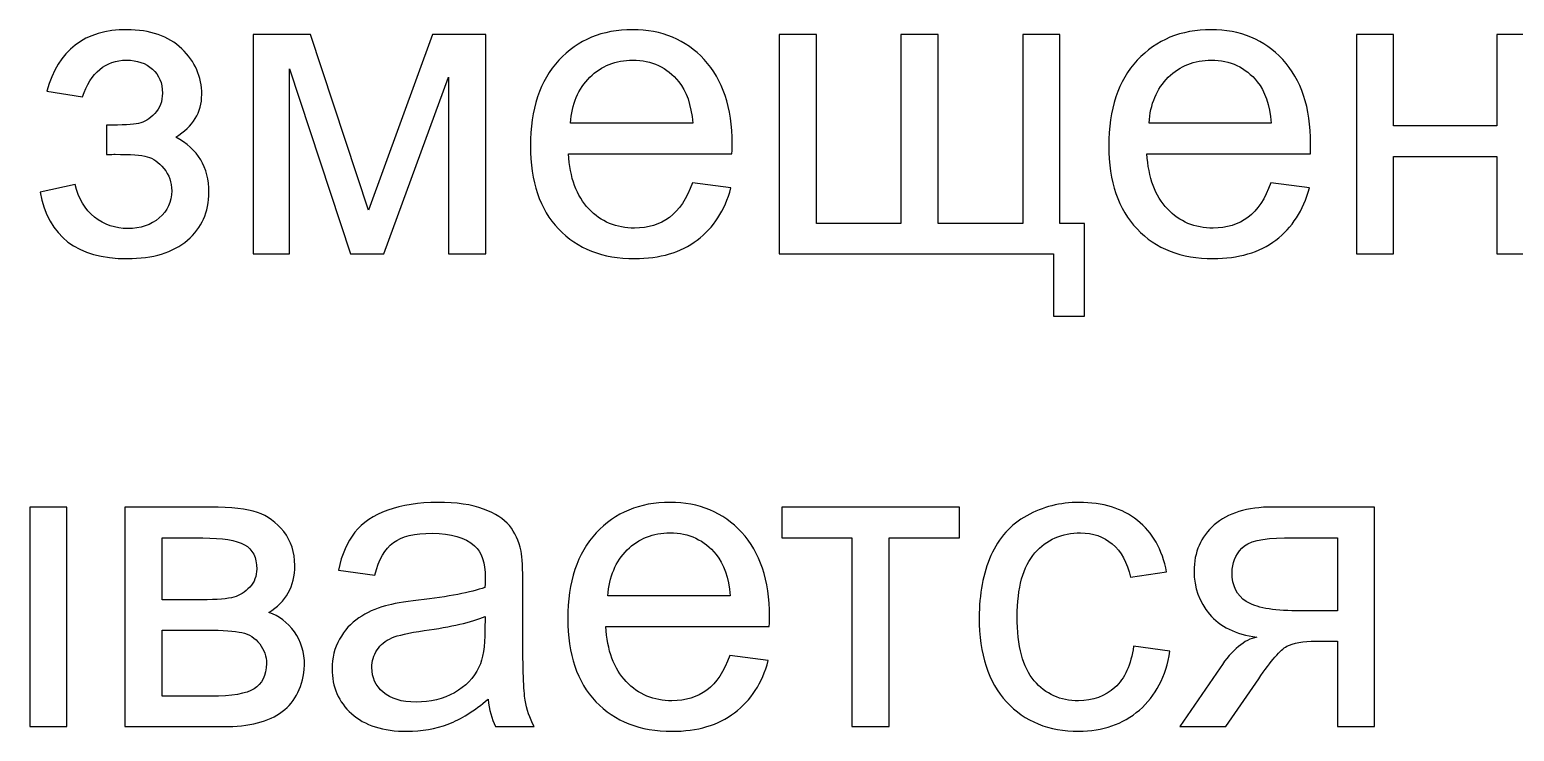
# Model space of a CAD drawing. Header units: centimetres. Extents: x 259 to 610, y 357 to 1252.
# Drawn here: x 346.7 to 359.08, y 1041.1 to 1046.95 of the extents above; entities that cross this region are included whole.
import ezdxf

# ---------------------------------------------------------------- set-up
doc = ezdxf.new("R2010")
doc.units = ezdxf.units.CM
doc.header["$MEASUREMENT"] = 0
doc.layers.add('layer 1', color=7, linetype='Continuous')

msp = doc.modelspace()

# ---------------------------------------------------------------- linework, layer by layer
at = {"layer": 'layer 1', "color": 250}
for points, knots in [([(347.34207, 1045.90462), (347.34207, 1045.90462), (347.34207, 1046.14803), (347.34207, 1046.14803), (347.34207, 1046.14803), (347.47259, 1046.14921), (347.56196, 1046.1545), (347.609, 1046.16332), (347.609, 1046.16332), (347.65663, 1046.17273), (347.7019, 1046.19977), (347.74423, 1046.24563), (347.74423, 1046.24563), (347.78657, 1046.29149), (347.80773, 1046.34853), (347.80773, 1046.41732), (347.80773, 1046.41732), (347.80773, 1046.50022), (347.7801, 1046.56725), (347.72424, 1046.61664), (347.72424, 1046.61664), (347.66839, 1046.66661), (347.59665, 1046.69131), (347.50787, 1046.69131), (347.50787, 1046.69131), (347.33325, 1046.69131), (347.21095, 1046.589), (347.14098, 1046.38439), (347.14098, 1046.38439), (347.14098, 1046.38439), (346.84465, 1046.43378), (346.84465, 1046.43378), (346.84465, 1046.43378), (346.93637, 1046.7748), (347.15862, 1046.94531), (347.51022, 1046.94531), (347.51022, 1046.94531), (347.70543, 1046.94531), (347.8583, 1046.89239), (347.96942, 1046.78597), (347.96942, 1046.78597), (348.08055, 1046.67955), (348.13581, 1046.55255), (348.13581, 1046.40497), (348.13581, 1046.40497), (348.13581, 1046.25622), (348.0635, 1046.13745), (347.91944, 1046.04984), (347.91944, 1046.04984), (348.01175, 1046.00045), (348.08055, 1045.93754), (348.127, 1045.86111), (348.127, 1045.86111), (348.17286, 1045.78467), (348.19579, 1045.69413), (348.19579, 1045.58947), (348.19579, 1045.58947), (348.19579, 1045.42543), (348.13581, 1045.29255), (348.01646, 1045.19024), (348.01646, 1045.19024), (347.89651, 1045.08794), (347.72953, 1045.03678), (347.51434, 1045.03678), (347.51434, 1045.03678), (347.09689, 1045.03678), (346.85465, 1045.2214), (346.78821, 1045.59064), (346.78821, 1045.59064), (346.78821, 1045.59064), (347.08101, 1045.65414), (347.08101, 1045.65414), (347.08101, 1045.65414), (347.10747, 1045.53773), (347.16097, 1045.44718), (347.24211, 1045.38309), (347.24211, 1045.38309), (347.32325, 1045.31901), (347.41556, 1045.28726), (347.52022, 1045.28726), (347.52022, 1045.28726), (347.62488, 1045.28726), (347.71189, 1045.31665), (347.78127, 1045.37604), (347.78127, 1045.37604), (347.85065, 1045.43483), (347.88534, 1045.51009), (347.88534, 1045.60182), (347.88534, 1045.60182), (347.88534, 1045.67296), (347.86359, 1045.7347), (347.82008, 1045.78761), (347.82008, 1045.78761), (347.77657, 1045.84053), (347.73012, 1045.87345), (347.68073, 1045.88639), (347.68073, 1045.88639), (347.63134, 1045.89991), (347.54197, 1045.90638), (347.41262, 1045.90638), (347.41262, 1045.90638), (347.40204, 1045.90638), (347.37852, 1045.90579), (347.34207, 1045.90462)], [0, 0, 0, 0, 0.03703704, 0.03703704, 0.03703704, 0.03703704, 0.07407407, 0.07407407, 0.07407407, 0.07407407, 0.11111111, 0.11111111, 0.11111111, 0.11111111, 0.14814815, 0.14814815, 0.14814815, 0.14814815, 0.18518519, 0.18518519, 0.18518519, 0.18518519, 0.22222222, 0.22222222, 0.22222222, 0.22222222, 0.25925926, 0.25925926, 0.25925926, 0.25925926, 0.2962963, 0.2962963, 0.2962963, 0.2962963, 0.33333333, 0.33333333, 0.33333333, 0.33333333, 0.37037037, 0.37037037, 0.37037037, 0.37037037, 0.40740741, 0.40740741, 0.40740741, 0.40740741, 0.44444444, 0.44444444, 0.44444444, 0.44444444, 0.48148148, 0.48148148, 0.48148148, 0.48148148, 0.51851852, 0.51851852, 0.51851852, 0.51851852, 0.55555556, 0.55555556, 0.55555556, 0.55555556, 0.59259259, 0.59259259, 0.59259259, 0.59259259, 0.62962963, 0.62962963, 0.62962963, 0.62962963, 0.66666667, 0.66666667, 0.66666667, 0.66666667, 0.7037037, 0.7037037, 0.7037037, 0.7037037, 0.74074074, 0.74074074, 0.74074074, 0.74074074, 0.77777778, 0.77777778, 0.77777778, 0.77777778, 0.81481481, 0.81481481, 0.81481481, 0.81481481, 0.85185185, 0.85185185, 0.85185185, 0.85185185, 0.88888889, 0.88888889, 0.88888889, 0.88888889, 0.92592593, 0.92592593, 0.92592593, 0.92592593, 1, 1, 1, 1]), ([(348.56444, 1046.9065), (348.56444, 1046.9065), (349.04186, 1046.9065), (349.04186, 1046.9065), (349.04186, 1046.9065), (349.04186, 1046.9065), (349.52575, 1045.4413), (349.52575, 1045.4413), (349.52575, 1045.4413), (349.52575, 1045.4413), (350.06139, 1046.9065), (350.06139, 1046.9065), (350.06139, 1046.9065), (350.06139, 1046.9065), (350.50471, 1046.9065), (350.50471, 1046.9065), (350.50471, 1046.9065), (350.50471, 1046.9065), (350.50471, 1045.07559), (350.50471, 1045.07559), (350.50471, 1045.07559), (350.50471, 1045.07559), (350.19427, 1045.07559), (350.19427, 1045.07559), (350.19427, 1045.07559), (350.19427, 1045.07559), (350.19427, 1046.54961), (350.19427, 1046.54961), (350.19427, 1046.54961), (350.19427, 1046.54961), (349.65511, 1045.07559), (349.65511, 1045.07559), (349.65511, 1045.07559), (349.65511, 1045.07559), (349.37759, 1045.07559), (349.37759, 1045.07559), (349.37759, 1045.07559), (349.37759, 1045.07559), (348.86782, 1046.62017), (348.86782, 1046.62017), (348.86782, 1046.62017), (348.86782, 1046.62017), (348.86782, 1045.07559), (348.86782, 1045.07559), (348.86782, 1045.07559), (348.86782, 1045.07559), (348.56444, 1045.07559), (348.56444, 1045.07559), (348.56444, 1045.07559), (348.56444, 1045.07559), (348.56444, 1046.9065), (348.56444, 1046.9065)], [0, 0, 0, 0, 0.07142857, 0.07142857, 0.07142857, 0.07142857, 0.14285714, 0.14285714, 0.14285714, 0.14285714, 0.21428571, 0.21428571, 0.21428571, 0.21428571, 0.28571429, 0.28571429, 0.28571429, 0.28571429, 0.35714286, 0.35714286, 0.35714286, 0.35714286, 0.42857143, 0.42857143, 0.42857143, 0.42857143, 0.5, 0.5, 0.5, 0.5, 0.57142857, 0.57142857, 0.57142857, 0.57142857, 0.64285714, 0.64285714, 0.64285714, 0.64285714, 0.71428571, 0.71428571, 0.71428571, 0.71428571, 0.78571429, 0.78571429, 0.78571429, 0.78571429, 0.85714286, 0.85714286, 0.85714286, 0.85714286, 1, 1, 1, 1]), ([(352.22802, 1045.66826), (352.22802, 1045.66826), (352.54905, 1045.62592), (352.54905, 1045.62592), (352.54905, 1045.62592), (352.49907, 1045.43954), (352.40559, 1045.29431), (352.26918, 1045.19142), (352.26918, 1045.19142), (352.13277, 1045.08853), (351.95874, 1045.03678), (351.74648, 1045.03678), (351.74648, 1045.03678), (351.47955, 1045.03678), (351.26788, 1045.1191), (351.11148, 1045.28373), (351.11148, 1045.28373), (350.95509, 1045.44777), (350.87689, 1045.67884), (350.87689, 1045.97576), (350.87689, 1045.97576), (350.87689, 1046.28268), (350.95567, 1046.52139), (351.11384, 1046.69072), (351.11384, 1046.69072), (351.272, 1046.86064), (351.4772, 1046.94531), (351.72943, 1046.94531), (351.72943, 1046.94531), (351.97344, 1046.94531), (352.17275, 1046.86241), (352.32739, 1046.69601), (352.32739, 1046.69601), (352.48202, 1046.52962), (352.55963, 1046.29561), (352.55963, 1045.99399), (352.55963, 1045.99399), (352.55963, 1045.97576), (352.55905, 1045.94813), (352.55787, 1045.91167), (352.55787, 1045.91167), (352.55787, 1045.91167), (351.19439, 1045.91167), (351.19439, 1045.91167), (351.19439, 1045.91167), (351.20615, 1045.71118), (351.26259, 1045.55713), (351.3649, 1045.45071), (351.3649, 1045.45071), (351.46661, 1045.34429), (351.5942, 1045.29078), (351.74648, 1045.29078), (351.74648, 1045.29078), (351.85996, 1045.29078), (351.95697, 1045.32077), (352.03694, 1045.38074), (352.03694, 1045.38074), (352.11749, 1045.44071), (352.18099, 1045.53655), (352.22802, 1045.66826)], [0, 0, 0, 0, 0.0625, 0.0625, 0.0625, 0.0625, 0.125, 0.125, 0.125, 0.125, 0.1875, 0.1875, 0.1875, 0.1875, 0.25, 0.25, 0.25, 0.25, 0.3125, 0.3125, 0.3125, 0.3125, 0.375, 0.375, 0.375, 0.375, 0.4375, 0.4375, 0.4375, 0.4375, 0.5, 0.5, 0.5, 0.5, 0.5625, 0.5625, 0.5625, 0.5625, 0.625, 0.625, 0.625, 0.625, 0.6875, 0.6875, 0.6875, 0.6875, 0.75, 0.75, 0.75, 0.75, 0.8125, 0.8125, 0.8125, 0.8125, 0.875, 0.875, 0.875, 0.875, 1, 1, 1, 1]), ([(352.95181, 1046.9065), (352.95181, 1046.9065), (353.26225, 1046.9065), (353.26225, 1046.9065), (353.26225, 1046.9065), (353.26225, 1046.9065), (353.26225, 1045.32959), (353.26225, 1045.32959), (353.26225, 1045.32959), (353.26225, 1045.32959), (353.9678, 1045.32959), (353.9678, 1045.32959), (353.9678, 1045.32959), (353.9678, 1045.32959), (353.9678, 1046.9065), (353.9678, 1046.9065), (353.9678, 1046.9065), (353.9678, 1046.9065), (354.27825, 1046.9065), (354.27825, 1046.9065), (354.27825, 1046.9065), (354.27825, 1046.9065), (354.27825, 1045.32959), (354.27825, 1045.32959), (354.27825, 1045.32959), (354.27825, 1045.32959), (354.9838, 1045.32959), (354.9838, 1045.32959), (354.9838, 1045.32959), (354.9838, 1045.32959), (354.9838, 1046.9065), (354.9838, 1046.9065), (354.9838, 1046.9065), (354.9838, 1046.9065), (355.29425, 1046.9065), (355.29425, 1046.9065), (355.29425, 1046.9065), (355.29425, 1046.9065), (355.29425, 1045.32959), (355.29425, 1045.32959), (355.29425, 1045.32959), (355.29425, 1045.32959), (355.49886, 1045.32959), (355.49886, 1045.32959), (355.49886, 1045.32959), (355.49886, 1045.32959), (355.49886, 1044.55701), (355.49886, 1044.55701), (355.49886, 1044.55701), (355.49886, 1044.55701), (355.24133, 1044.55701), (355.24133, 1044.55701), (355.24133, 1044.55701), (355.24133, 1044.55701), (355.24133, 1045.07559), (355.24133, 1045.07559), (355.24133, 1045.07559), (355.24133, 1045.07559), (352.95181, 1045.07559), (352.95181, 1045.07559), (352.95181, 1045.07559), (352.95181, 1045.07559), (352.95181, 1046.9065), (352.95181, 1046.9065)], [0, 0, 0, 0, 0.05882353, 0.05882353, 0.05882353, 0.05882353, 0.11764706, 0.11764706, 0.11764706, 0.11764706, 0.17647059, 0.17647059, 0.17647059, 0.17647059, 0.23529412, 0.23529412, 0.23529412, 0.23529412, 0.29411765, 0.29411765, 0.29411765, 0.29411765, 0.35294118, 0.35294118, 0.35294118, 0.35294118, 0.41176471, 0.41176471, 0.41176471, 0.41176471, 0.47058824, 0.47058824, 0.47058824, 0.47058824, 0.52941176, 0.52941176, 0.52941176, 0.52941176, 0.58823529, 0.58823529, 0.58823529, 0.58823529, 0.64705882, 0.64705882, 0.64705882, 0.64705882, 0.70588235, 0.70588235, 0.70588235, 0.70588235, 0.76470588, 0.76470588, 0.76470588, 0.76470588, 0.82352941, 0.82352941, 0.82352941, 0.82352941, 0.88235294, 0.88235294, 0.88235294, 0.88235294, 1, 1, 1, 1]), ([(357.05343, 1045.66826), (357.05343, 1045.66826), (357.37446, 1045.62592), (357.37446, 1045.62592), (357.37446, 1045.62592), (357.32448, 1045.43954), (357.231, 1045.29431), (357.09459, 1045.19142), (357.09459, 1045.19142), (356.95818, 1045.08853), (356.78415, 1045.03678), (356.57189, 1045.03678), (356.57189, 1045.03678), (356.30496, 1045.03678), (356.09329, 1045.1191), (355.93689, 1045.28373), (355.93689, 1045.28373), (355.7805, 1045.44777), (355.7023, 1045.67884), (355.7023, 1045.97576), (355.7023, 1045.97576), (355.7023, 1046.28268), (355.78108, 1046.52139), (355.93925, 1046.69072), (355.93925, 1046.69072), (356.09741, 1046.86064), (356.30261, 1046.94531), (356.55484, 1046.94531), (356.55484, 1046.94531), (356.79885, 1046.94531), (356.99816, 1046.86241), (357.1528, 1046.69601), (357.1528, 1046.69601), (357.30743, 1046.52962), (357.38504, 1046.29561), (357.38504, 1045.99399), (357.38504, 1045.99399), (357.38504, 1045.97576), (357.38446, 1045.94813), (357.38328, 1045.91167), (357.38328, 1045.91167), (357.38328, 1045.91167), (356.0198, 1045.91167), (356.0198, 1045.91167), (356.0198, 1045.91167), (356.03156, 1045.71118), (356.088, 1045.55713), (356.19031, 1045.45071), (356.19031, 1045.45071), (356.29202, 1045.34429), (356.41961, 1045.29078), (356.57189, 1045.29078), (356.57189, 1045.29078), (356.68537, 1045.29078), (356.78238, 1045.32077), (356.86235, 1045.38074), (356.86235, 1045.38074), (356.9429, 1045.44071), (357.0064, 1045.53655), (357.05343, 1045.66826)], [0, 0, 0, 0, 0.0625, 0.0625, 0.0625, 0.0625, 0.125, 0.125, 0.125, 0.125, 0.1875, 0.1875, 0.1875, 0.1875, 0.25, 0.25, 0.25, 0.25, 0.3125, 0.3125, 0.3125, 0.3125, 0.375, 0.375, 0.375, 0.375, 0.4375, 0.4375, 0.4375, 0.4375, 0.5, 0.5, 0.5, 0.5, 0.5625, 0.5625, 0.5625, 0.5625, 0.625, 0.625, 0.625, 0.625, 0.6875, 0.6875, 0.6875, 0.6875, 0.75, 0.75, 0.75, 0.75, 0.8125, 0.8125, 0.8125, 0.8125, 0.875, 0.875, 0.875, 0.875, 1, 1, 1, 1]), ([(357.76663, 1046.9065), (357.76663, 1046.9065), (358.07708, 1046.9065), (358.07708, 1046.9065), (358.07708, 1046.9065), (358.07708, 1046.9065), (358.07708, 1046.1445), (358.07708, 1046.1445), (358.07708, 1046.1445), (358.07708, 1046.1445), (358.93785, 1046.1445), (358.93785, 1046.1445), (358.93785, 1046.1445), (358.93785, 1046.1445), (358.93785, 1046.9065), (358.93785, 1046.9065), (358.93785, 1046.9065), (358.93785, 1046.9065), (359.2483, 1046.9065), (359.2483, 1046.9065), (359.2483, 1046.9065), (359.2483, 1046.9065), (359.2483, 1045.07559), (359.2483, 1045.07559), (359.2483, 1045.07559), (359.2483, 1045.07559), (358.93785, 1045.07559), (358.93785, 1045.07559), (358.93785, 1045.07559), (358.93785, 1045.07559), (358.93785, 1045.88698), (358.93785, 1045.88698), (358.93785, 1045.88698), (358.93785, 1045.88698), (358.07708, 1045.88698), (358.07708, 1045.88698), (358.07708, 1045.88698), (358.07708, 1045.88698), (358.07708, 1045.07559), (358.07708, 1045.07559), (358.07708, 1045.07559), (358.07708, 1045.07559), (357.76663, 1045.07559), (357.76663, 1045.07559), (357.76663, 1045.07559), (357.76663, 1045.07559), (357.76663, 1046.9065), (357.76663, 1046.9065)], [0, 0, 0, 0, 0.07692308, 0.07692308, 0.07692308, 0.07692308, 0.15384615, 0.15384615, 0.15384615, 0.15384615, 0.23076923, 0.23076923, 0.23076923, 0.23076923, 0.30769231, 0.30769231, 0.30769231, 0.30769231, 0.38461538, 0.38461538, 0.38461538, 0.38461538, 0.46153846, 0.46153846, 0.46153846, 0.46153846, 0.53846154, 0.53846154, 0.53846154, 0.53846154, 0.61538462, 0.61538462, 0.61538462, 0.61538462, 0.69230769, 0.69230769, 0.69230769, 0.69230769, 0.76923077, 0.76923077, 0.76923077, 0.76923077, 0.84615385, 0.84615385, 0.84615385, 0.84615385, 1, 1, 1, 1]), ([(351.21203, 1046.16567), (351.21203, 1046.16567), (352.23155, 1046.16567), (352.23155, 1046.16567), (352.23155, 1046.16567), (352.21803, 1046.31972), (352.17863, 1046.43496), (352.11455, 1046.51198), (352.11455, 1046.51198), (352.01636, 1046.63134), (351.88818, 1046.69131), (351.7312, 1046.69131), (351.7312, 1046.69131), (351.58891, 1046.69131), (351.46955, 1046.64368), (351.37254, 1046.54843), (351.37254, 1046.54843), (351.27611, 1046.45318), (351.22261, 1046.3256), (351.21203, 1046.16567)], [0, 0, 0, 0, 0.16666667, 0.16666667, 0.16666667, 0.16666667, 0.33333333, 0.33333333, 0.33333333, 0.33333333, 0.5, 0.5, 0.5, 0.5, 0.66666667, 0.66666667, 0.66666667, 0.66666667, 1, 1, 1, 1]), ([(356.03744, 1046.16567), (356.03744, 1046.16567), (357.05696, 1046.16567), (357.05696, 1046.16567), (357.05696, 1046.16567), (357.04344, 1046.31972), (357.00404, 1046.43496), (356.93996, 1046.51198), (356.93996, 1046.51198), (356.84177, 1046.63134), (356.71359, 1046.69131), (356.55661, 1046.69131), (356.55661, 1046.69131), (356.41432, 1046.69131), (356.29496, 1046.64368), (356.19795, 1046.54843), (356.19795, 1046.54843), (356.10152, 1046.45318), (356.04802, 1046.3256), (356.03744, 1046.16567)], [0, 0, 0, 0, 0.16666667, 0.16666667, 0.16666667, 0.16666667, 0.33333333, 0.33333333, 0.33333333, 0.33333333, 0.5, 0.5, 0.5, 0.5, 0.66666667, 0.66666667, 0.66666667, 0.66666667, 1, 1, 1, 1]), ([(346.70059, 1042.96539), (346.70059, 1042.96539), (347.01103, 1042.96539), (347.01103, 1042.96539), (347.01103, 1042.96539), (347.01103, 1042.96539), (347.01103, 1041.13448), (347.01103, 1041.13448), (347.01103, 1041.13448), (347.01103, 1041.13448), (346.70059, 1041.13448), (346.70059, 1041.13448), (346.70059, 1041.13448), (346.70059, 1041.13448), (346.70059, 1042.96539), (346.70059, 1042.96539)], [0, 0, 0, 0, 0.2, 0.2, 0.2, 0.2, 0.4, 0.4, 0.4, 0.4, 0.6, 0.6, 0.6, 0.6, 1, 1, 1, 1]), ([(347.49375, 1042.96539), (347.49375, 1042.96539), (348.20813, 1042.96539), (348.20813, 1042.96539), (348.20813, 1042.96539), (348.38334, 1042.96539), (348.51387, 1042.95069), (348.59971, 1042.9213), (348.59971, 1042.9213), (348.68496, 1042.8919), (348.75846, 1042.83839), (348.81961, 1042.76019), (348.81961, 1042.76019), (348.88134, 1042.68141), (348.91192, 1042.58792), (348.91192, 1042.47856), (348.91192, 1042.47856), (348.91192, 1042.39095), (348.89369, 1042.31452), (348.85782, 1042.24984), (348.85782, 1042.24984), (348.82137, 1042.18458), (348.76728, 1042.1299), (348.69437, 1042.08639), (348.69437, 1042.08639), (348.78021, 1042.05758), (348.85136, 1042.00408), (348.90839, 1041.92529), (348.90839, 1041.92529), (348.96483, 1041.84709), (348.99306, 1041.7536), (348.99306, 1041.64601), (348.99306, 1041.64601), (348.98188, 1041.47256), (348.91956, 1041.34379), (348.80726, 1041.2603), (348.80726, 1041.2603), (348.69496, 1041.17623), (348.53151, 1041.13448), (348.31749, 1041.13448), (348.31749, 1041.13448), (348.31749, 1041.13448), (347.49375, 1041.13448), (347.49375, 1041.13448), (347.49375, 1041.13448), (347.49375, 1041.13448), (347.49375, 1042.96539), (347.49375, 1042.96539)], [0, 0, 0, 0, 0.07692308, 0.07692308, 0.07692308, 0.07692308, 0.15384615, 0.15384615, 0.15384615, 0.15384615, 0.23076923, 0.23076923, 0.23076923, 0.23076923, 0.30769231, 0.30769231, 0.30769231, 0.30769231, 0.38461538, 0.38461538, 0.38461538, 0.38461538, 0.46153846, 0.46153846, 0.46153846, 0.46153846, 0.53846154, 0.53846154, 0.53846154, 0.53846154, 0.61538462, 0.61538462, 0.61538462, 0.61538462, 0.69230769, 0.69230769, 0.69230769, 0.69230769, 0.76923077, 0.76923077, 0.76923077, 0.76923077, 0.84615385, 0.84615385, 0.84615385, 0.84615385, 1, 1, 1, 1]), ([(350.5247, 1041.36379), (350.40946, 1041.2656), (350.29833, 1041.1968), (350.19191, 1041.15623), (350.19191, 1041.15623), (350.08549, 1041.11567), (349.97142, 1041.09567), (349.84913, 1041.09567), (349.84913, 1041.09567), (349.64805, 1041.09567), (349.49341, 1041.14448), (349.38523, 1041.24266), (349.38523, 1041.24266), (349.27704, 1041.34027), (349.22295, 1041.4655), (349.22295, 1041.61778), (349.22295, 1041.61778), (349.22295, 1041.70715), (349.24353, 1041.78888), (349.2841, 1041.86296), (349.2841, 1041.86296), (349.32526, 1041.93705), (349.37876, 1041.99584), (349.44461, 1042.04053), (349.44461, 1042.04053), (349.51105, 1042.08521), (349.58513, 1042.11932), (349.66804, 1042.14225), (349.66804, 1042.14225), (349.72918, 1042.15812), (349.82149, 1042.17341), (349.94438, 1042.1887), (349.94438, 1042.1887), (350.19485, 1042.21809), (350.38006, 1042.25396), (350.49824, 1042.29512), (350.49824, 1042.29512), (350.49941, 1042.33745), (350.5, 1042.3645), (350.5, 1042.37567), (350.5, 1042.37567), (350.5, 1042.50149), (350.4706, 1042.59027), (350.41181, 1042.64201), (350.41181, 1042.64201), (350.33243, 1042.71198), (350.21425, 1042.74667), (350.05786, 1042.74667), (350.05786, 1042.74667), (349.91145, 1042.74667), (349.80327, 1042.7208), (349.73389, 1042.66965), (349.73389, 1042.66965), (349.66392, 1042.6185), (349.61277, 1042.52795), (349.57925, 1042.39742), (349.57925, 1042.39742), (349.57925, 1042.39742), (349.27587, 1042.43975), (349.27587, 1042.43975), (349.27587, 1042.43975), (349.3035, 1042.56969), (349.34877, 1042.67494), (349.41227, 1042.7549), (349.41227, 1042.7549), (349.47577, 1042.83487), (349.5675, 1042.89601), (349.68744, 1042.93952), (349.68744, 1042.93952), (349.8068, 1042.98244), (349.94614, 1043.0042), (350.10372, 1043.0042), (350.10372, 1043.0042), (350.26011, 1043.0042), (350.3877, 1042.98597), (350.48589, 1042.94893), (350.48589, 1042.94893), (350.58349, 1042.91189), (350.65581, 1042.86603), (350.70167, 1042.81017), (350.70167, 1042.81017), (350.74753, 1042.75431), (350.77987, 1042.68376), (350.79869, 1042.5985), (350.79869, 1042.5985), (350.80868, 1042.54559), (350.81397, 1042.45034), (350.81397, 1042.31334), (350.81397, 1042.31334), (350.81397, 1042.31334), (350.81397, 1041.90177), (350.81397, 1041.90177), (350.81397, 1041.90177), (350.81397, 1041.61426), (350.82044, 1041.43258), (350.83338, 1041.35555), (350.83338, 1041.35555), (350.84572, 1041.27853), (350.87159, 1041.20504), (350.90922, 1041.13448), (350.90922, 1041.13448), (350.90922, 1041.13448), (350.58467, 1041.13448), (350.58467, 1041.13448), (350.58467, 1041.13448), (350.55351, 1041.19974), (350.53352, 1041.27618), (350.5247, 1041.36379)], [0, 0, 0, 0, 0.03571429, 0.03571429, 0.03571429, 0.03571429, 0.07142857, 0.07142857, 0.07142857, 0.07142857, 0.10714286, 0.10714286, 0.10714286, 0.10714286, 0.14285714, 0.14285714, 0.14285714, 0.14285714, 0.17857143, 0.17857143, 0.17857143, 0.17857143, 0.21428571, 0.21428571, 0.21428571, 0.21428571, 0.25, 0.25, 0.25, 0.25, 0.28571429, 0.28571429, 0.28571429, 0.28571429, 0.32142857, 0.32142857, 0.32142857, 0.32142857, 0.35714286, 0.35714286, 0.35714286, 0.35714286, 0.39285714, 0.39285714, 0.39285714, 0.39285714, 0.42857143, 0.42857143, 0.42857143, 0.42857143, 0.46428571, 0.46428571, 0.46428571, 0.46428571, 0.5, 0.5, 0.5, 0.5, 0.53571429, 0.53571429, 0.53571429, 0.53571429, 0.57142857, 0.57142857, 0.57142857, 0.57142857, 0.60714286, 0.60714286, 0.60714286, 0.60714286, 0.64285714, 0.64285714, 0.64285714, 0.64285714, 0.67857143, 0.67857143, 0.67857143, 0.67857143, 0.71428571, 0.71428571, 0.71428571, 0.71428571, 0.75, 0.75, 0.75, 0.75, 0.78571429, 0.78571429, 0.78571429, 0.78571429, 0.82142857, 0.82142857, 0.82142857, 0.82142857, 0.85714286, 0.85714286, 0.85714286, 0.85714286, 0.89285714, 0.89285714, 0.89285714, 0.89285714, 0.92857143, 0.92857143, 0.92857143, 0.92857143, 1, 1, 1, 1]), ([(352.53964, 1041.72715), (352.53964, 1041.72715), (352.86067, 1041.68481), (352.86067, 1041.68481), (352.86067, 1041.68481), (352.81069, 1041.49843), (352.71721, 1041.3532), (352.5808, 1041.25031), (352.5808, 1041.25031), (352.44439, 1041.14742), (352.27036, 1041.09567), (352.0581, 1041.09567), (352.0581, 1041.09567), (351.79117, 1041.09567), (351.5795, 1041.17799), (351.4231, 1041.34262), (351.4231, 1041.34262), (351.26671, 1041.50666), (351.18851, 1041.73773), (351.18851, 1042.03465), (351.18851, 1042.03465), (351.18851, 1042.34157), (351.26729, 1042.58028), (351.42546, 1042.74961), (351.42546, 1042.74961), (351.58362, 1042.91953), (351.78882, 1043.0042), (352.04105, 1043.0042), (352.04105, 1043.0042), (352.28506, 1043.0042), (352.48437, 1042.9213), (352.63901, 1042.7549), (352.63901, 1042.7549), (352.79364, 1042.58851), (352.87125, 1042.3545), (352.87125, 1042.05288), (352.87125, 1042.05288), (352.87125, 1042.03465), (352.87067, 1042.00702), (352.86949, 1041.97056), (352.86949, 1041.97056), (352.86949, 1041.97056), (351.50601, 1041.97056), (351.50601, 1041.97056), (351.50601, 1041.97056), (351.51777, 1041.77007), (351.57421, 1041.61602), (351.67652, 1041.5096), (351.67652, 1041.5096), (351.77823, 1041.40318), (351.90582, 1041.34967), (352.0581, 1041.34967), (352.0581, 1041.34967), (352.17158, 1041.34967), (352.26859, 1041.37966), (352.34856, 1041.43963), (352.34856, 1041.43963), (352.42911, 1041.4996), (352.49261, 1041.59544), (352.53964, 1041.72715)], [0, 0, 0, 0, 0.0625, 0.0625, 0.0625, 0.0625, 0.125, 0.125, 0.125, 0.125, 0.1875, 0.1875, 0.1875, 0.1875, 0.25, 0.25, 0.25, 0.25, 0.3125, 0.3125, 0.3125, 0.3125, 0.375, 0.375, 0.375, 0.375, 0.4375, 0.4375, 0.4375, 0.4375, 0.5, 0.5, 0.5, 0.5, 0.5625, 0.5625, 0.5625, 0.5625, 0.625, 0.625, 0.625, 0.625, 0.6875, 0.6875, 0.6875, 0.6875, 0.75, 0.75, 0.75, 0.75, 0.8125, 0.8125, 0.8125, 0.8125, 0.875, 0.875, 0.875, 0.875, 1, 1, 1, 1]), ([(352.97357, 1042.96539), (352.97357, 1042.96539), (354.45523, 1042.96539), (354.45523, 1042.96539), (354.45523, 1042.96539), (354.45523, 1042.96539), (354.45523, 1042.70787), (354.45523, 1042.70787), (354.45523, 1042.70787), (354.45523, 1042.70787), (353.86962, 1042.70787), (353.86962, 1042.70787), (353.86962, 1042.70787), (353.86962, 1042.70787), (353.86962, 1041.13448), (353.86962, 1041.13448), (353.86962, 1041.13448), (353.86962, 1041.13448), (353.55918, 1041.13448), (353.55918, 1041.13448), (353.55918, 1041.13448), (353.55918, 1041.13448), (353.55918, 1042.70787), (353.55918, 1042.70787), (353.55918, 1042.70787), (353.55918, 1042.70787), (352.97357, 1042.70787), (352.97357, 1042.70787), (352.97357, 1042.70787), (352.97357, 1042.70787), (352.97357, 1042.96539), (352.97357, 1042.96539)], [0, 0, 0, 0, 0.11111111, 0.11111111, 0.11111111, 0.11111111, 0.22222222, 0.22222222, 0.22222222, 0.22222222, 0.33333333, 0.33333333, 0.33333333, 0.33333333, 0.44444444, 0.44444444, 0.44444444, 0.44444444, 0.55555556, 0.55555556, 0.55555556, 0.55555556, 0.66666667, 0.66666667, 0.66666667, 0.66666667, 0.77777778, 0.77777778, 0.77777778, 0.77777778, 1, 1, 1, 1]), ([(355.90809, 1041.80476), (355.90809, 1041.80476), (356.21148, 1041.76242), (356.21148, 1041.76242), (356.21148, 1041.76242), (356.17796, 1041.5537), (356.09329, 1041.39083), (355.9563, 1041.27265), (355.9563, 1041.27265), (355.8193, 1041.15447), (355.65056, 1041.09567), (355.45124, 1041.09567), (355.45124, 1041.09567), (355.20136, 1041.09567), (355.00027, 1041.1774), (354.84858, 1041.34085), (354.84858, 1041.34085), (354.6963, 1041.50431), (354.62045, 1041.73832), (354.62045, 1042.04288), (354.62045, 1042.04288), (354.62045, 1042.24044), (354.65338, 1042.41271), (354.71864, 1042.56087), (354.71864, 1042.56087), (354.7839, 1042.70845), (354.88327, 1042.81958), (355.01732, 1042.89307), (355.01732, 1042.89307), (355.15079, 1042.96716), (355.29602, 1043.0042), (355.45359, 1043.0042), (355.45359, 1043.0042), (355.65174, 1043.0042), (355.8146, 1042.95422), (355.94042, 1042.85368), (355.94042, 1042.85368), (356.06684, 1042.75314), (356.14798, 1042.61026), (356.18325, 1042.42564), (356.18325, 1042.42564), (356.18325, 1042.42564), (355.88339, 1042.37978), (355.88339, 1042.37978), (355.88339, 1042.37978), (355.85458, 1042.50267), (355.80402, 1042.59498), (355.73052, 1042.6573), (355.73052, 1042.6573), (355.65762, 1042.71904), (355.56942, 1042.7502), (355.46594, 1042.7502), (355.46594, 1042.7502), (355.30954, 1042.7502), (355.18254, 1042.69434), (355.08435, 1042.58263), (355.08435, 1042.58263), (354.98675, 1042.47033), (354.93795, 1042.29394), (354.93795, 1042.0517), (354.93795, 1042.0517), (354.93795, 1041.80593), (354.98499, 1041.62778), (355.07906, 1041.51666), (355.07906, 1041.51666), (355.17372, 1041.40553), (355.29661, 1041.34967), (355.44771, 1041.34967), (355.44771, 1041.34967), (355.57001, 1041.34967), (355.67173, 1041.38672), (355.75286, 1041.46139), (355.75286, 1041.46139), (355.83459, 1041.53547), (355.88633, 1041.65012), (355.90809, 1041.80476)], [0, 0, 0, 0, 0.05, 0.05, 0.05, 0.05, 0.1, 0.1, 0.1, 0.1, 0.15, 0.15, 0.15, 0.15, 0.2, 0.2, 0.2, 0.2, 0.25, 0.25, 0.25, 0.25, 0.3, 0.3, 0.3, 0.3, 0.35, 0.35, 0.35, 0.35, 0.4, 0.4, 0.4, 0.4, 0.45, 0.45, 0.45, 0.45, 0.5, 0.5, 0.5, 0.5, 0.55, 0.55, 0.55, 0.55, 0.6, 0.6, 0.6, 0.6, 0.65, 0.65, 0.65, 0.65, 0.7, 0.7, 0.7, 0.7, 0.75, 0.75, 0.75, 0.75, 0.8, 0.8, 0.8, 0.8, 0.85, 0.85, 0.85, 0.85, 0.9, 0.9, 0.9, 0.9, 1, 1, 1, 1]), ([(357.91891, 1042.96539), (357.91891, 1042.96539), (357.91891, 1041.13448), (357.91891, 1041.13448), (357.91891, 1041.13448), (357.91891, 1041.13448), (357.60847, 1041.13448), (357.60847, 1041.13448), (357.60847, 1041.13448), (357.60847, 1041.13448), (357.60847, 1041.84709), (357.60847, 1041.84709), (357.60847, 1041.84709), (357.60847, 1041.84709), (357.42973, 1041.84709), (357.42973, 1041.84709), (357.42973, 1041.84709), (357.32095, 1041.84709), (357.23982, 1041.83298), (357.18631, 1041.80417), (357.18631, 1041.80417), (357.13281, 1041.77536), (357.05461, 1041.6854), (356.95171, 1041.53312), (356.95171, 1041.53312), (356.95171, 1041.53312), (356.6789, 1041.13448), (356.6789, 1041.13448), (356.6789, 1041.13448), (356.6789, 1041.13448), (356.29437, 1041.13448), (356.29437, 1041.13448), (356.29437, 1041.13448), (356.29437, 1041.13448), (356.62951, 1041.62602), (356.62951, 1041.62602), (356.62951, 1041.62602), (356.73182, 1041.77653), (356.83412, 1041.8612), (356.93584, 1041.8806), (356.93584, 1041.8806), (356.75886, 1041.90471), (356.62716, 1041.9688), (356.54132, 1042.07228), (356.54132, 1042.07228), (356.45547, 1042.17576), (356.41255, 1042.29512), (356.41255, 1042.42976), (356.41255, 1042.42976), (356.41255, 1042.5891), (356.46841, 1042.71786), (356.58071, 1042.81664), (356.58071, 1042.81664), (356.69301, 1042.916), (356.85588, 1042.96539), (357.06872, 1042.96539), (357.06872, 1042.96539), (357.06872, 1042.96539), (357.91891, 1042.96539), (357.91891, 1042.96539)], [0, 0, 0, 0, 0.0625, 0.0625, 0.0625, 0.0625, 0.125, 0.125, 0.125, 0.125, 0.1875, 0.1875, 0.1875, 0.1875, 0.25, 0.25, 0.25, 0.25, 0.3125, 0.3125, 0.3125, 0.3125, 0.375, 0.375, 0.375, 0.375, 0.4375, 0.4375, 0.4375, 0.4375, 0.5, 0.5, 0.5, 0.5, 0.5625, 0.5625, 0.5625, 0.5625, 0.625, 0.625, 0.625, 0.625, 0.6875, 0.6875, 0.6875, 0.6875, 0.75, 0.75, 0.75, 0.75, 0.8125, 0.8125, 0.8125, 0.8125, 0.875, 0.875, 0.875, 0.875, 1, 1, 1, 1]), ([(347.8042, 1042.19281), (347.8042, 1042.19281), (348.13346, 1042.19281), (348.13346, 1042.19281), (348.13346, 1042.19281), (348.26457, 1042.19281), (348.35512, 1042.19987), (348.40392, 1042.21339), (348.40392, 1042.21339), (348.45331, 1042.2275), (348.4974, 1042.25513), (348.53621, 1042.29747), (348.53621, 1042.29747), (348.57501, 1042.33921), (348.59442, 1042.38978), (348.59442, 1042.44857), (348.59442, 1042.44857), (348.59442, 1042.54559), (348.56032, 1042.61262), (348.4927, 1042.65083), (348.4927, 1042.65083), (348.4245, 1042.68905), (348.30808, 1042.70787), (348.14345, 1042.70787), (348.14345, 1042.70787), (348.14345, 1042.70787), (347.8042, 1042.70787), (347.8042, 1042.70787), (347.8042, 1042.70787), (347.8042, 1042.70787), (347.8042, 1042.19281), (347.8042, 1042.19281)], [0, 0, 0, 0, 0.11111111, 0.11111111, 0.11111111, 0.11111111, 0.22222222, 0.22222222, 0.22222222, 0.22222222, 0.33333333, 0.33333333, 0.33333333, 0.33333333, 0.44444444, 0.44444444, 0.44444444, 0.44444444, 0.55555556, 0.55555556, 0.55555556, 0.55555556, 0.66666667, 0.66666667, 0.66666667, 0.66666667, 0.77777778, 0.77777778, 0.77777778, 0.77777778, 1, 1, 1, 1]), ([(351.52365, 1042.22456), (351.52365, 1042.22456), (352.54317, 1042.22456), (352.54317, 1042.22456), (352.54317, 1042.22456), (352.52965, 1042.37861), (352.49025, 1042.49385), (352.42617, 1042.57087), (352.42617, 1042.57087), (352.32798, 1042.69023), (352.1998, 1042.7502), (352.04282, 1042.7502), (352.04282, 1042.7502), (351.90053, 1042.7502), (351.78117, 1042.70257), (351.68416, 1042.60732), (351.68416, 1042.60732), (351.58773, 1042.51207), (351.53423, 1042.38449), (351.52365, 1042.22456)], [0, 0, 0, 0, 0.16666667, 0.16666667, 0.16666667, 0.16666667, 0.33333333, 0.33333333, 0.33333333, 0.33333333, 0.5, 0.5, 0.5, 0.5, 0.66666667, 0.66666667, 0.66666667, 0.66666667, 1, 1, 1, 1]), ([(357.60847, 1042.70787), (357.60847, 1042.70787), (357.1675, 1042.70787), (357.1675, 1042.70787), (357.1675, 1042.70787), (356.98288, 1042.70787), (356.86352, 1042.67906), (356.81002, 1042.62144), (356.81002, 1042.62144), (356.75651, 1042.56381), (356.73005, 1042.4962), (356.73005, 1042.41918), (356.73005, 1042.41918), (356.73005, 1042.30982), (356.76945, 1042.22926), (356.84823, 1042.17811), (356.84823, 1042.17811), (356.92643, 1042.12696), (357.06578, 1042.10109), (357.26569, 1042.10109), (357.26569, 1042.10109), (357.26569, 1042.10109), (357.60847, 1042.10109), (357.60847, 1042.10109), (357.60847, 1042.10109), (357.60847, 1042.10109), (357.60847, 1042.70787), (357.60847, 1042.70787)], [0, 0, 0, 0, 0.125, 0.125, 0.125, 0.125, 0.25, 0.25, 0.25, 0.25, 0.375, 0.375, 0.375, 0.375, 0.5, 0.5, 0.5, 0.5, 0.625, 0.625, 0.625, 0.625, 0.75, 0.75, 0.75, 0.75, 1, 1, 1, 1]), ([(347.8042, 1041.38848), (347.8042, 1041.38848), (348.21165, 1041.38848), (348.21165, 1041.38848), (348.21165, 1041.38848), (348.38687, 1041.38848), (348.5074, 1041.40906), (348.57266, 1041.44963), (348.57266, 1041.44963), (348.63793, 1041.49078), (348.67203, 1041.56075), (348.67556, 1041.66129), (348.67556, 1041.66129), (348.67556, 1041.7195), (348.65674, 1041.77418), (348.61911, 1041.82416), (348.61911, 1041.82416), (348.58089, 1041.87414), (348.53151, 1041.90589), (348.47095, 1041.91882), (348.47095, 1041.91882), (348.41039, 1041.93234), (348.31278, 1041.93881), (348.17873, 1041.93881), (348.17873, 1041.93881), (348.17873, 1041.93881), (347.8042, 1041.93881), (347.8042, 1041.93881), (347.8042, 1041.93881), (347.8042, 1041.93881), (347.8042, 1041.38848), (347.8042, 1041.38848)], [0, 0, 0, 0, 0.11111111, 0.11111111, 0.11111111, 0.11111111, 0.22222222, 0.22222222, 0.22222222, 0.22222222, 0.33333333, 0.33333333, 0.33333333, 0.33333333, 0.44444444, 0.44444444, 0.44444444, 0.44444444, 0.55555556, 0.55555556, 0.55555556, 0.55555556, 0.66666667, 0.66666667, 0.66666667, 0.66666667, 0.77777778, 0.77777778, 0.77777778, 0.77777778, 1, 1, 1, 1]), ([(350.5, 1042.0517), (350.38711, 1042.00584), (350.21778, 1041.96703), (349.992, 1041.93528), (349.992, 1041.93528), (349.86383, 1041.91706), (349.77328, 1041.89648), (349.72037, 1041.87355), (349.72037, 1041.87355), (349.66745, 1041.85062), (349.62688, 1041.8171), (349.59807, 1041.77359), (349.59807, 1041.77359), (349.56926, 1041.7295), (349.55456, 1041.6807), (349.55456, 1041.6266), (349.55456, 1041.6266), (349.55456, 1041.54488), (349.58572, 1041.47609), (349.64863, 1041.42141), (349.64863, 1041.42141), (349.71155, 1041.36672), (349.80327, 1041.33909), (349.9238, 1041.33909), (349.9238, 1041.33909), (350.04316, 1041.33909), (350.14958, 1041.36496), (350.24306, 1041.41729), (350.24306, 1041.41729), (350.33596, 1041.46903), (350.40475, 1041.54017), (350.44826, 1041.63013), (350.44826, 1041.63013), (350.48178, 1041.7001), (350.49824, 1041.80299), (350.49824, 1041.93881), (350.49824, 1041.93881), (350.49824, 1041.93881), (350.5, 1042.0517), (350.5, 1042.0517)], [0, 0, 0, 0, 0.09090909, 0.09090909, 0.09090909, 0.09090909, 0.18181818, 0.18181818, 0.18181818, 0.18181818, 0.27272727, 0.27272727, 0.27272727, 0.27272727, 0.36363636, 0.36363636, 0.36363636, 0.36363636, 0.45454545, 0.45454545, 0.45454545, 0.45454545, 0.54545455, 0.54545455, 0.54545455, 0.54545455, 0.63636364, 0.63636364, 0.63636364, 0.63636364, 0.72727273, 0.72727273, 0.72727273, 0.72727273, 0.81818182, 0.81818182, 0.81818182, 0.81818182, 1, 1, 1, 1])]:
    msp.add_open_spline(points, degree=3, knots=knots, dxfattribs=at)

doc.saveas('drawing.dxf')
